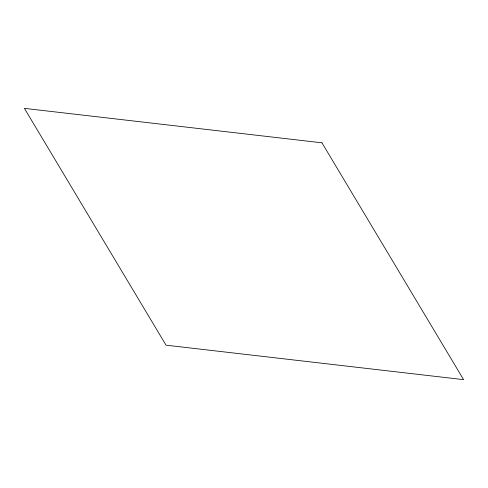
<?xml version="1.0" encoding="UTF-8"?>
<svg xmlns="http://www.w3.org/2000/svg" width="488" height="488" viewBox="0 0 488 488"><rect width="100%" height="100%" fill="white"/><g stroke="black" fill="none" stroke-linecap="round" stroke-linejoin="round"><path stroke-width="0.73" d="M321.964 142.819L24.4 108.354L166.036 345.181L463.6 379.646L321.964 142.819"/></g></svg>
